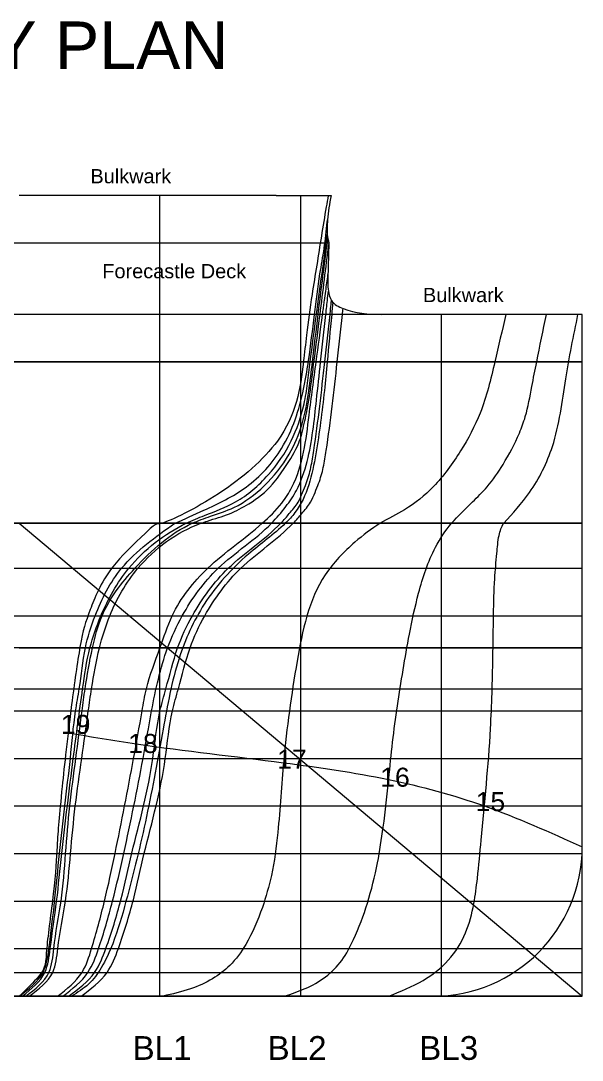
# Model space of a CAD drawing. Header units: inches. Extents: x 2352 to 5491, y -38 to 423.
# Drawn here: x 5343.86 to 5355.68, y 70.69 to 92.56 of the extents above; entities that cross this region are included whole.
import ezdxf

# ---------------------------------------------------------------- set-up
doc = ezdxf.new("R2010")
doc.units = ezdxf.units.IN
doc.header["$MEASUREMENT"] = 0
doc.styles.get("Standard").update_dxf_attribs({"font": 'arial.ttf'})

msp = doc.modelspace()

# ---------------------------------------------------------------- linework, layer by layer
at = {"lineweight": 5}
for p, q in [((5349.235886504753, 88.88191229871293), (5343.830758709025, 88.88191229871293)), ((5346.793258709023, 72.04191229871296), (5346.793258709024, 88.88191229871293)), ((5349.235886504753, 88.88191229871293), (5350.394567380697, 88.88191229871293)), ((5349.755758709024, 72.04191229871302), (5349.755758709021, 88.88191229871293)), ((5350.347970781035, 87.88191229871293), (5335.149944617925, 87.88191229871288)), ((5355.680758709025, 86.38191229871288), (5331.980758709026, 86.38191229871288)), ((5352.718258709023, 72.04191229871302), (5352.718258709023, 86.38191229871288)), ((5355.680758709025, 85.38191229871288), (5355.680758709025, 86.38191229871288)), ((5355.680758709026, 85.38191229871299), (5331.980758709026, 85.38191229871299)), ((5331.980758709026, 85.38191229871288), (5355.680758709025, 85.38191229871288)), ((5355.680758709025, 75.181912298713), (5355.680758709026, 85.38191229871299)), ((5355.680758709026, 81.98891229871302), (5331.980758709026, 81.98891229871302)), ((5331.980758709025, 81.98891229871438), (5355.680758709025, 81.98891229871433)), ((5343.830758709026, 81.98891229871302), (5355.680758709026, 72.04191229871302)), ((5355.680758709026, 75.181912298713), (5355.680758709026, 81.98891229871302)), ((5331.980758709026, 81.04191229871302), (5355.680758709026, 81.04191229871302)), ((5331.980758709026, 80.04191229871302), (5355.680758709026, 80.04191229871302)), ((5355.680758709026, 79.36651229871435), (5331.980758709025, 79.36651229871435)), ((5343.830758709029, 79.36651229871305), (5355.680758709026, 79.36651229871305)), ((5355.680758709025, 78.50751229871437), (5355.680758709026, 79.36651229871435)), ((5331.980758709028, 78.50751229871437), (5355.680758709026, 78.50751229871437)), ((5343.830758709026, 78.50751229871182), (5355.680758709026, 78.50751229871182)), ((5331.980758709026, 78.04191229871302), (5355.680758709026, 78.04191229871302)), ((5331.980758709026, 77.04191229871302), (5355.680758709026, 77.04191229871302)), ((5331.980758709026, 76.04191229871302), (5355.680758709026, 76.04191229871302)), ((5331.980758709026, 75.04191229871302), (5355.680758709026, 75.04191229871302)), ((5355.677636137298, 75.04191229871302), (5355.680758709025, 75.04191229871302)), ((5355.680758709026, 72.04191229871302), (5355.680758709025, 75.181912298713)), ((5331.980758709026, 74.04191229871302), (5355.680758709026, 74.04191229871302)), ((5331.980758709026, 73.04191229871302), (5355.680758709024, 73.04191229871302)), ((5331.980758709026, 72.54191229871302), (5355.680758709026, 72.54191229871302)), ((5355.680758709026, 72.04191229871438), (5331.980758709026, 72.04191229871438)), ((5331.980758709026, 72.04191229871302), (5355.680758709026, 72.04191229871302)), ((5335.120758709026, 72.04191229871302), (5352.540758709027, 72.04191229871302)), ((5344.637987927606, 72.04191229871438), (5343.830758709023, 72.04191229871438)), ((5352.540758709026, 72.04191229871302), (5355.680758709026, 72.04191229871302))]:
    msp.add_line(p, q, dxfattribs=at)
msp.add_arc((5352.540758709026, 75.181912298713), 3.14, 270, 0, dxfattribs=at)
for points, knots in [([(5349.816758709026, 85.38191229871299), (5349.839601949342, 85.57086560626968), (5349.896896368105, 86.04479004869856), (5349.984737260914, 86.729723070637), (5350.132805537266, 87.60781527937215), (5350.241108085719, 88.321168882264), (5350.326224937603, 88.80289990659847), (5350.340185603902, 88.88191229871293)], [0, 0, 0, 0, 0.571008817400609, 1.432179404043484, 2.071071861164555, 3.299840947167985, 3.540922379895126, 3.540922379895126, 3.540922379895126, 3.540922379895126]), ([(5350.048499554803, 86.38191229871288), (5350.081684612669, 86.66726289325399), (5350.135841719172, 87.13294725644707), (5350.257687536111, 87.77689354506086), (5350.293149684682, 88.15710439104438), (5350.317913044051, 88.35561476312765), (5350.319660011281, 88.36939041915448)], [0, 0, 0, 0, 0.8615541293863883, 1.406032767322513, 1.964523013038961, 2.006182010451227, 2.006182010451227, 2.006182010451227, 2.006182010451227]), ([(5350.1225104083, 86.38191229871288), (5350.143961114103, 86.55746850863702), (5350.19539630526, 86.97842282590861), (5350.265678720859, 87.50856221400707), (5350.312420861643, 87.86340863304358), (5350.326859523383, 87.97315215289612)], [0, 0, 0, 0, 0.5305826602482848, 1.272248139769805, 1.604315895465882, 1.604315895465882, 1.604315895465882, 1.604315895465882]), ([(5344.037612469407, 72.04191229871347), (5344.240653116517, 72.18912637545444), (5344.590017562022, 72.44243212985779), (5344.646014992034, 73.222798511457), (5344.824736347605, 74.03238199988184), (5344.910405541798, 75.04302658414642), (5345.002561601248, 76.04401773853542), (5345.149107563825, 77.04186182133427), (5345.259312832073, 77.86411935248194), (5345.369887925009, 78.64114901516544), (5345.489120304607, 79.3166364341703), (5345.762016435788, 80.19406348084473), (5346.352291525604, 81.2174347263921), (5347.184093649409, 81.8335002038456), (5347.898081716832, 82.07295557020004), (5348.250390887317, 82.17115585347611), (5348.722977399333, 82.41815452771326), (5349.139827675566, 82.73912668285217), (5349.449934461717, 83.20784779023793), (5349.682724127366, 83.55288716436931), (5349.800203176431, 83.94995345753247), (5349.87007970702, 84.26208238973894), (5349.938612667016, 84.62675869314327), (5349.98361385122, 84.98703806266835), (5350.016366166356, 85.24279190058715), (5350.034182184909, 85.38191229871316), (5350.076869475419, 85.71524563204642), (5350.119556765931, 86.04857896537968), (5350.162244056441, 86.38191229871293), (5350.223879548821, 86.87251802134674), (5350.285515041202, 87.3631237439806), (5350.34715053358, 87.8537294666144)], [0, 0, 0, 0, 0.7081310586470821, 1.218454620631441, 2.231578945027419, 3.237372046709543, 4.242350461422972, 5.251494189517267, 6.260977653284706, 6.731473613894567, 7.606357936224255, 8.315733806467444, 9.478936032717014, 11.10505568634598, 11.25224837962788, 11.7391792141047, 12.19751173533343, 12.84701223535953, 13.28642295633837, 13.87931750511406, 14.07973447831444, 14.52410234544178, 14.83948389897649, 15.19226176830159, 15.61305530502452, 15.61305530502452, 15.61305530502452, 16.62127921848611, 16.62127921848611, 16.62127921848611, 17.87884523670733, 17.87884523670733, 17.87884523670733, 17.87884523670733]), ([(5350.347970781035, 87.88191229871293), (5350.341542820324, 87.66105439012298), (5350.335114859612, 87.44019648153309), (5350.328686898902, 87.21933857294314), (5350.325352053504, 87.10475682406852), (5350.319983153771, 86.92028712684865), (5350.390530134875, 86.62841614838541), (5350.809768004987, 86.40485735226125), (5351.176876343129, 86.3916076127517), (5351.445502803444, 86.38191229871288)], [-0.6674575908941006, -0.6674575908941006, -0.6674575908941006, -0.6674575908941006, 0, 0, 0, 0.3462790105755886, 0.5574882986322782, 0.8533659917631522, 1.660423890590402, 1.660423890590402, 1.660423890590402, 1.660423890590402]), ([(5344.637987927604, 72.04191229871347), (5344.832255639775, 72.19271119246005), (5345.172638359315, 72.4569307942833), (5345.407716064949, 73.20583855639856), (5345.634302441533, 74.0334676419798), (5345.848806642784, 75.04084413203262), (5346.049789155353, 76.04064562001074), (5346.240199726652, 77.04108537054114), (5346.386301512835, 77.86336658884798), (5346.520521951244, 78.65249287591868), (5346.782235543826, 79.30559356379595), (5347.073409484198, 80.22315383521791), (5347.813634883083, 81.15357749165688), (5348.736412325094, 81.77017507712245), (5349.330509568587, 82.35007672818321), (5349.791406676262, 83.07288164135795), (5349.910409774694, 84.1295684623204), (5350.029866991852, 85.01198664324212), (5350.079945617057, 85.3819122987127), (5350.125070562628, 85.71524563204608), (5350.1701955082, 86.0485789653795), (5350.215320453772, 86.38191229871288), (5350.220846224522, 86.42273059910494), (5350.226371995272, 86.463548899497), (5350.231897766022, 86.50436719988906), (5350.234536862095, 86.52386193123354), (5350.237175958167, 86.54335666257796), (5350.239815054239, 86.56285139392244), (5350.244762832544, 86.59940012354562), (5350.249710610849, 86.63594885316886), (5350.254658389154, 86.67249758279203), (5350.263715057986, 86.73939826428088), (5350.272771726818, 86.80629894576967), (5350.28182839565, 86.87319962725851), (5350.297447896734, 86.98857927582006), (5350.313067397818, 87.1039589243816), (5350.328686898902, 87.21933857294314)], [0, 0, 0, 0, 0.7169929679371666, 1.256266487052295, 2.292687353120278, 3.316772903474117, 4.336815982992827, 5.354704025504335, 6.370431171483649, 6.8448904104431, 7.750157654279155, 8.472691473545114, 9.722080028691982, 11.20947136991291, 11.79816051331355, 12.19700673215373, 13.75708445624277, 14.88317458635875, 14.88317458635875, 14.88317458635875, 15.89787408382372, 15.89787408382372, 15.89787408382372, 16.02212901050932, 16.02212901050932, 16.02212901050932, 16.08147289280461, 16.08147289280461, 16.08147289280461, 16.19273082554954, 16.19273082554954, 16.19273082554954, 16.3963830892098, 16.3963830892098, 16.3963830892098, 16.74761010344897, 16.74761010344897, 16.74761010344897, 16.74761010344897]), ([(5344.750179458553, 72.04191229871347), (5344.946738129242, 72.19313671532908), (5345.29172511071, 72.45855596562231), (5345.565751138937, 73.20032887245478), (5345.800920632958, 74.03353097964717), (5346.033886452861, 75.04002382173056), (5346.24588052465, 76.03988379602905), (5346.4404288044, 77.04077855112635), (5346.630537670114, 78.15703374204148), (5346.849603027447, 79.18314765162793), (5347.316861706598, 80.20555389254721), (5348.010105126948, 81.15676655139876), (5348.932260171658, 81.72349741701899), (5349.437083933096, 82.32048726035399), (5349.724627967031, 82.74116064986791), (5349.975114669887, 83.4967115415582), (5350.068554258485, 84.41469614752057), (5350.145128703931, 85.11349588981628), (5350.174629843554, 85.38191229871362), (5350.17466030463, 85.38218944912447), (5350.174690765798, 85.38246659949672), (5350.174721226964, 85.38274374986898), (5350.211326914455, 85.71579993281696), (5350.247932601946, 86.04885611576489), (5350.284538289436, 86.38191229871288), (5350.289024565399, 86.42273059910494), (5350.293510841362, 86.46354889949706), (5350.297997117325, 86.50436719988912), (5350.304156767027, 86.56041066085677), (5350.310316416729, 86.61645412182438), (5350.31647606643, 86.67249758279203), (5350.323829016367, 86.73939826428082), (5350.331181966304, 86.80629894576967), (5350.338534916241, 86.87319962725846)], [0, 0, 0, 0, 0.726180564063522, 1.274544846688771, 2.316481924204674, 3.344055360051267, 4.366340732732267, 5.38484651030779, 6.400997170876725, 7.768227147591709, 8.51031296243079, 9.763920066674146, 11.23260021075794, 11.69585168060321, 12.10122287824192, 12.75398604458361, 14.0530531032578, 14.8634174701461, 14.8634174701461, 14.8634174701461, 14.8642542029605, 14.8642542029605, 14.8642542029605, 15.86976985513804, 15.86976985513804, 15.86976985513804, 15.99300263699555, 15.99300263699555, 15.99300263699555, 16.1622010488261, 16.1622010488261, 16.1622010488261, 16.3641780299556, 16.3641780299556, 16.3641780299556, 16.3641780299556]), ([(5344.86938600707, 72.04191229871438), (5345.073894419757, 72.19243202267651), (5345.432294682018, 72.45621730091878), (5345.723612408263, 73.21177956160025), (5345.979539174468, 74.04191229871347), (5346.19188166357, 75.05526115074579), (5346.459191425202, 76.03753339411995), (5346.662167010562, 77.03584634709276), (5346.731811262339, 77.87494068058439), (5346.961032634245, 78.63811965528137), (5347.121229857256, 79.32836060894422), (5347.530443103932, 80.20512797854124), (5348.221626086781, 81.15013057905051), (5349.036862667885, 81.66829041251438), (5349.430348522019, 82.08971536656898), (5349.550496502368, 82.23843335228437), (5349.699538285467, 82.40350909628731), (5349.792421811308, 82.63192669707658), (5349.892564548886, 82.87214130443434), (5349.976717530625, 83.16668426029653), (5350.108912987654, 84.01920821504726), (5350.193745890849, 84.76002455727374), (5350.262224725388, 85.38191229871362), (5350.262393633853, 85.38344623405496), (5350.26256252591, 85.384980171423), (5350.262731417967, 85.38651410879098), (5350.299263732633, 85.71831350543161), (5350.3357960473, 86.05011290207224), (5350.372328361967, 86.38191229871288), (5350.3768226046, 86.42273059910494), (5350.381316847233, 86.463548899497), (5350.385811089867, 86.50436719988906), (5350.391981677794, 86.56041066085672), (5350.398152265721, 86.61645412182438), (5350.404322853648, 86.67249758279203)], [0, 0, 0, 0, 0.7422846944998495, 1.300851273966429, 2.382385174235371, 3.393570102029282, 4.417460147849882, 5.436107856688182, 6.447355243261849, 6.929388337279086, 7.82313036027872, 8.566058669055549, 9.820294656168386, 11.27435807504888, 11.41770329885227, 11.54741755563818, 11.84879257835082, 12.07634016179848, 12.28086198493428, 12.63087452606845, 12.99098390814595, 14.86776102307563, 14.86776102307563, 14.86776102307563, 14.87239024239064, 14.87239024239064, 14.87239024239064, 15.87371676827881, 15.87371676827881, 15.87371676827881, 15.99690097939574, 15.99690097939574, 15.99690097939574, 16.16603270367756, 16.16603270367756, 16.16603270367756, 16.16603270367756]), ([(5350.43141414499, 86.63804550685833), (5350.423308508527, 86.55266777080985), (5350.415202872064, 86.46729003476136), (5350.407097235601, 86.38191229871288), (5350.375451060076, 86.04857896537956), (5350.343804884551, 85.7152456320463), (5350.312158709026, 85.38191229871299), (5350.293055052468, 85.18069096900447), (5350.231589447643, 84.53326566084203), (5350.096034926365, 83.47221366690874), (5349.87639340541, 82.45377024762442), (5349.27038050772, 81.81247479520553), (5348.529437954407, 81.28992442599898), (5347.694318010833, 80.3666517142016), (5347.111527300606, 79.07748270957777), (5346.84149099519, 77.5436766101993), (5346.529635725326, 75.82864390503866), (5346.163794262909, 74.32566589364919), (5345.859257941365, 73.25361871696006), (5345.592618408736, 72.66729720246533), (5345.308130849121, 72.27144879299917), (5345.058171079188, 72.11896636555056), (5344.931858709026, 72.04191229871302)], [-1.259464684653866, -1.259464684653866, -1.259464684653866, -1.259464684653866, -1.002652168167144, -1.002652168167144, -1.002652168167144, 0, 0, 0, 0.6052650075412289, 1.947427166866043, 3.259391039348, 3.562186593853755, 4.572291459056565, 5.976417365252125, 7.234878807760404, 8.761409941731866, 10.63213926383366, 12.46744351586723, 13.40227377933358, 13.96677690410299, 14.3971348465653, 14.83676828674473, 14.83676828674473, 14.83676828674473, 14.83676828674473]), ([(5343.895447701195, 72.04191229871347), (5344.084605943466, 72.19163552852567), (5344.414473551446, 72.45273355462413), (5344.500172696958, 73.21742908435405), (5344.628938920837, 74.0357966015774), (5344.71899556902, 75.04405055178896), (5344.843817264719, 76.04184781245326), (5344.987308031473, 77.19813233541007), (5345.134203214865, 78.30663429548318), (5345.281281498322, 79.32125392541721), (5345.584730377401, 80.18830484246067), (5346.143650756346, 81.19449382982506), (5347.000297350879, 81.8557166166033), (5347.820856534146, 82.19130786911401), (5348.457749758045, 82.42452041986868), (5349.093334197758, 82.97529164442378), (5349.584615953856, 83.69184689590733), (5349.812086766926, 84.37339721517779), (5349.905379827112, 84.93703836552228), (5349.937752839291, 85.23248933687606), (5349.954125340425, 85.38191229871316), (5349.99771210106, 85.71524563204642), (5350.041298861694, 86.04857896537968), (5350.084885622329, 86.38191229871288)], [0, 0, 0, 0, 0.6891895310304734, 1.201857763724858, 2.210981982254864, 3.216617443182118, 4.223663064533686, 5.231494751029441, 6.71008900476582, 7.582830984678657, 8.296664401652658, 9.456349043024398, 10.99332401528612, 11.41161507868269, 12.12044107175886, 13.01183023764233, 13.8798711572164, 14.70165099274313, 15.14227891802727, 15.5931508424069, 15.5931508424069, 15.5931508424069, 16.59895771179344, 16.59895771179344, 16.59895771179344, 16.59895771179344]), ([(5343.966109168629, 72.04191229871347), (5344.164948072459, 72.18985650772632), (5344.508441369271, 72.44542945205055), (5344.560901090551, 73.22232521665953), (5344.732087557521, 74.03263475504795), (5344.806580755126, 75.0430042995649), (5344.886058377061, 76.04397515668708), (5345.024274597986, 77.04206553572752), (5345.12969150367, 77.86384576539135), (5345.233196658043, 78.6411402561092), (5345.348788700358, 79.31218202932453), (5345.58470853591, 80.22373267317337), (5346.306204538493, 81.14770737600705), (5347.113530078323, 81.8724812223492), (5347.89165648846, 82.15209000318308), (5348.441519253369, 82.32399371904066), (5349.026340496817, 82.76812293739974), (5349.516029844286, 83.3789693083813), (5349.81075867425, 84.07671581630231), (5349.927341385059, 84.7402784592783), (5349.979301566724, 85.17733343401179), (5350.003623346794, 85.38191229871316), (5350.043252367296, 85.71524563204642), (5350.082881387798, 86.04857896537968), (5350.1225104083, 86.38191229871293)], [0, 0, 0, 0, 0.7007646149317874, 1.210567666766383, 2.222370889093685, 3.227040840006532, 4.23092535496587, 5.238942583788003, 6.247498216829314, 6.717458052873586, 7.590201798590196, 8.295163630677424, 9.510569382344634, 11.04441590399722, 11.45837761640427, 11.98316078877, 12.76424647237952, 13.61525345474741, 14.30827601367157, 15.01091058079847, 15.62922866097876, 15.62922866097876, 15.62922866097876, 16.63669356712909, 16.63669356712909, 16.63669356712909, 16.63669356712909]), ([(5345.13136395667, 72.04191229871438), (5345.335872369357, 72.19243202267651), (5345.694272631618, 72.45621730091878), (5345.985590357864, 73.21177956160025), (5346.241517124069, 74.04191229871347), (5346.453859613171, 75.05526115074579), (5346.721169374803, 76.03753339411995), (5346.924144960162, 77.03584634709276), (5346.99378921194, 77.87494068058439), (5347.223010583846, 78.63811965528137), (5347.383207806857, 79.32836060894422), (5347.792421053533, 80.20512797854124), (5348.483604036381, 81.15013057905051), (5349.298840617485, 81.66829041251438), (5349.69232647162, 82.08971536656898), (5349.812474451968, 82.23843335228437), (5349.961516235067, 82.40350909628731), (5350.054399760907, 82.63192669707658), (5350.154542498487, 82.87214130443434), (5350.238695480226, 83.16668426029653), (5350.370890937254, 84.01920821504726), (5350.455723840449, 84.76002455727374), (5350.524202674987, 85.38191229871362), (5350.524371583453, 85.38344623405496), (5350.524540475511, 85.384980171423), (5350.524709367568, 85.38651410879098), (5350.561241682234, 85.71831350543161), (5350.5977739969, 86.05011290207224), (5350.634306311567, 86.38191229871288), (5350.638800554201, 86.42273059910494), (5350.643294796834, 86.463548899497), (5350.647789039467, 86.50436719988906)], [0, 0, 0, 0, 0.7422846944998495, 1.300851273966429, 2.382385174235371, 3.393570102029282, 4.417460147849882, 5.436107856688182, 6.447355243261849, 6.929388337279086, 7.82313036027872, 8.566058669055549, 9.820294656168386, 11.27435807504888, 11.41770329885227, 11.54741755563818, 11.84879257835082, 12.07634016179848, 12.28086198493428, 12.63087452606845, 12.99098390814595, 14.86776102307563, 14.86776102307563, 14.86776102307563, 14.87239024239064, 14.87239024239064, 14.87239024239064, 15.87371676827881, 15.87371676827881, 15.87371676827881, 15.99690097939574, 15.99690097939574, 15.99690097939574, 15.99690097939574]), ([(5354.073467378402, 86.38191229871288), (5353.995597821943, 86.04857896537956), (5353.917728265485, 85.7152456320463), (5353.839858709026, 85.38191229871299), (5353.754690306478, 85.01733506458751), (5353.601345989386, 84.360919711935), (5353.128011094962, 83.48864962132748), (5352.615906174222, 82.77524920031627), (5352.01061059395, 82.28278901826715), (5351.395653983486, 81.99435632727128), (5350.819556652948, 81.54934888780005), (5349.987727814099, 80.69499350460987), (5349.643086595359, 79.00215538785912), (5349.392300009975, 77.19503917450206), (5349.305107259746, 75.67966855538143), (5349.172238809326, 74.64647380500244), (5348.945075648682, 73.85304273356516), (5348.673000472759, 73.20216255387177), (5348.302940449947, 72.69253282147943), (5347.895426461293, 72.38137376067388), (5347.413456038509, 72.16963922483549), (5347.053797351688, 72.08658314036009), (5346.860358709026, 72.04191229871302)], [-1.021710417423125, -1.021710417423125, -1.021710417423125, -1.021710417423125, 0, 0, 0, 1.117477074184055, 2.011999211884888, 2.957070896699704, 3.736838690381353, 4.320649399441841, 4.985444057526536, 5.914731696129545, 7.827205566560158, 9.947601466993202, 11.45249918674701, 12.36855209667346, 13.06564590822191, 13.92339756755899, 14.47228648861593, 14.93314468652432, 15.44421621448154, 16.03897590892392, 16.03897590892392, 16.03897590892392, 16.03897590892392]), ([(5347.105587292776, 81.9889122987145), (5347.30887622249, 82.07916487361425), (5347.820640025513, 82.3063685931086), (5348.667090966734, 82.71031379468312), (5349.470415436153, 83.58567292310025), (5349.782175955481, 84.56461594167357), (5349.886413805285, 85.19142891938034), (5349.916426140724, 85.38191229871316), (5349.917952637724, 85.39160072524689), (5349.919474885958, 85.40128949921049), (5349.920997134192, 85.41097827317404), (5349.963497941063, 85.73462294835369), (5350.005998747933, 86.05826762353328), (5350.048499554803, 86.38191229871288)], [0, 0, 0, 0, 0.668097761691343, 1.681883277147147, 2.79008208521426, 4.118358409108998, 4.697641545760747, 4.697641545760747, 4.697641545760747, 4.727105229843575, 4.727105229843575, 4.727105229843575, 5.711312777716173, 5.711312777716173, 5.711312777716173, 5.711312777716173]), ([(5349.420158709026, 72.04191229871302), (5349.564600056599, 72.0907087247231), (5349.864363410036, 72.19197737488642), (5350.287563263209, 72.4261111330047), (5350.644002458925, 72.78226448237004), (5350.923427129191, 73.32378234460234), (5351.17940090983, 74.01149646013121), (5351.375931927922, 74.80744574022722), (5351.510702210455, 75.6833946042614), (5351.626576253959, 76.78777782709895), (5351.740397003048, 77.89376976704531), (5351.911151202974, 78.9041486153537), (5352.045196585143, 79.69635978855663), (5352.233308933572, 80.56765815935941), (5352.493869001853, 81.37548757800622), (5352.917690890444, 82.01029260970265), (5353.327514698362, 82.39380695749841), (5353.720797539227, 82.77958598249208), (5354.053667780778, 83.26879802965439), (5354.318096713347, 83.76751210052143), (5354.52350561528, 84.31903797650384), (5354.610489519153, 84.827194679224), (5354.688164124434, 85.21029935157449), (5354.722958709026, 85.38191229871299), (5354.790542158045, 85.7152456320463), (5354.858125607065, 86.04857896537956), (5354.925709056084, 86.38191229871288)], [0, 0, 0, 0, 0.4570192878936415, 0.9484654956911818, 1.437361176870076, 1.943084453461267, 2.762665213205801, 3.636839758444268, 4.396680439825541, 5.419982918667917, 6.968176551148647, 7.730231658280623, 8.49378634556909, 9.377609661384053, 10.40714513554337, 11.0149317294054, 11.64375003914392, 12.08718873650892, 12.66431515383628, 13.40929812698746, 13.7768307729588, 14.42459301178315, 14.95021351413748, 14.95021351413748, 14.95021351413748, 15.97115533140429, 15.97115533140429, 15.97115533140429, 15.97115533140429]), ([(5349.816758709026, 85.38191229871299), (5349.742146537729, 84.82739353194248), (5349.614868133136, 83.88145853601631), (5348.104963609669, 82.57014576948418), (5346.583870453775, 81.82708185371885), (5346.794761091552, 82.08983124445913), (5345.619857265906, 80.94979344194556), (5345.258409868834, 80.00085235109864), (5345.139535010007, 79.66133546531282), (5344.888986169996, 77.918537744585), (5344.688394746234, 76.023971974857), (5344.628311445876, 75.33452005249873), (5344.592155008288, 74.42183636307502), (5344.357289717527, 72.80820243334543), (5344.421278990833, 72.60808447199318), (5343.986200980463, 72.19094543330621), (5343.830758709027, 72.04191229871302)], [-2.481290323305853, -2.481290323305853, -2.481290323305853, -2.481290323305853, 0, 1.751459752110449, 3.414637076677891, 4.761142450284147, 5.312590851956527, 6.146331110468075, 7.163641657159325, 7.980453016751869, 9.206062706603081, 10.9400553629694, 12.20287516068204, 13.20820326244025, 14.34644842344412, 14.9791694552818, 14.9791694552818, 14.9791694552818, 14.9791694552818]), ([(5351.608058709025, 72.04191229871302), (5351.855458229668, 72.13981632076022), (5352.313362922048, 72.32102407323262), (5352.890300326788, 72.77043057496988), (5353.253341384294, 73.3468460709108), (5353.403064392454, 73.95324671073243), (5353.489680470994, 74.60894484463532), (5353.596659163375, 75.8388094570918), (5353.759559262735, 77.38219764045428), (5353.797224708151, 78.96707439177382), (5353.81411490881, 80.01655610065106), (5353.826342526258, 80.74901519645474), (5353.879767309603, 81.30511486794117), (5353.911742813928, 81.69714786117336), (5353.978156632055, 81.91680253129923), (5354.030758709025, 81.98891229871296)], [0, 0, 0, 0, 0.7953969829311021, 1.472177512081224, 2.155981478743013, 2.794853210653108, 3.330538587802452, 4.140971724869678, 6.4974014545018, 7.983608298653781, 8.894667502636052, 9.646295111668476, 10.1818761090625, 10.56490858922714, 10.8379234153879, 10.8379234153879, 10.8379234153879, 10.8379234153879])]:
    msp.add_open_spline(points, degree=3, knots=knots, dxfattribs=at)
for points in [[(5350.394567380697, 88.88191229871293), (5350.319660011281, 88.36939041915045), (5350.311344042593, 88.18864279600191), (5350.31290841482, 88.06582409445147), (5350.347970781035, 87.88191229871293)], [(5350.084885622329, 86.38191229871288), (5350.203986414786, 87.24094512199034), (5350.260967377675, 87.66470968869615), (5350.310246611985, 88.04472786375553)], [(5354.030758709026, 81.98891229871433), (5354.570193646841, 82.63684202039664), (5355.053726829903, 83.60308892268264), (5355.333558492075, 85.02535980137324), (5355.591816114211, 86.38191229871288)], [(5343.830758709023, 72.04191229871438), (5344.332833468946, 72.54191229871392), (5344.455818522146, 73.04191229871347), (5344.576210289085, 74.04191229871347), (5344.678490188899, 75.04191229871347), (5344.789298820941, 76.04191229871347), (5344.906560422202, 77.04191229871347), (5345.017516071738, 78.04191229871347), (5345.095039243503, 78.50751229871483), (5345.223156105599, 79.36651229871339), (5345.4280257202, 80.04191229871347), (5345.986146323226, 81.04191229871347), (5347.105587292775, 81.98891229871313)], [(5344.858617324045, 77.58114341661425), (5346.294364866674, 77.35013174960636), (5349.393766229349, 76.95161743661211), (5351.606366160509, 76.59762307075982), (5353.62059698846, 76.04191229871302), (5355.680758709024, 75.18191229871286)]]:
    msp.add_spline(points, degree=3, dxfattribs=at)
msp.add_open_spline([(5350.310246611985, 88.04472786375553), (5350.311133616253, 88.05175997950451), (5350.31202062052, 88.0587920952535), (5350.312908414817, 88.06582409442714)], degree=3, dxfattribs=at)

# ---------------------------------------------------------------- texts
for s, height, p in [('BODY PLAN', 1, (5340.236236619472, 91.5449974597507)), ('Bulkwark', 0.3, (5345.328633798382, 89.14152793862311)), ('Forecastle Deck', 0.3, (5345.579062543628, 87.14349008724938)), ('Bulkwark', 0.3, (5352.328633798382, 86.64152793862311)), ('19', 0.4, (5344.707854201317, 77.55914919331778)), ('18', 0.4, (5346.123822257661, 77.15716169139839)), ('17', 0.4, (5349.260311792688, 76.8266442306253)), ('16', 0.4, (5351.428900388615, 76.4471595151235)), ('15', 0.4, (5353.438210403236, 75.93301823401359)), ('BL1', 0.5, (5346.215621788846, 70.70073466417014)), ('BL2', 0.5, (5349.057009996541, 70.70073466417014)), ('BL3', 0.5, (5352.248099982771, 70.70073466417014))]:
    msp.add_text(s, height=height, dxfattribs=at).set_placement(p)

doc.saveas('drawing.dxf')
